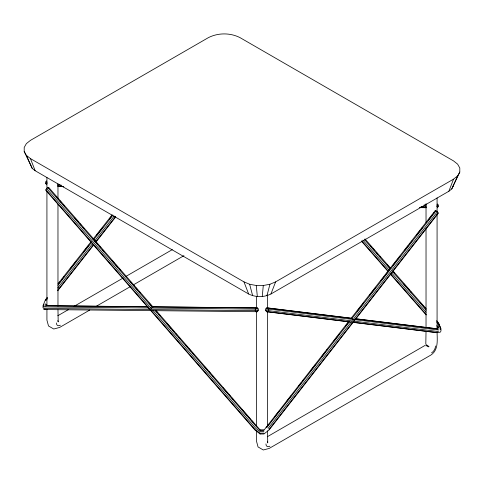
<?xml version="1.0" encoding="UTF-8"?>
<svg xmlns="http://www.w3.org/2000/svg" width="484" height="484" viewBox="0 0 484 484"><rect width="100%" height="100%" fill="white"/><g stroke="black" fill="none" stroke-linecap="round" stroke-linejoin="round"><path stroke-width="0.73" d="M255.316 310.674L255.346 309.094L256.211 307.945L257.415 307.897L258.238 308.986L258.208 310.565L257.337 311.714L256.139 311.756L255.316 310.674L45.448 308.483L43.022 307.83L43.022 305.622L45.411 299.844L47.275 297.466M437.336 207.793L438.208 206.644L438.238 205.065L437.409 203.976M46.567 184.707L45.726 183.557L45.762 181.972L46.658 180.883M349.629 321.939L266.563 311.72L265.722 310.571L265.758 308.986L266.648 307.897L267.876 307.939L352.437 318.345M266.563 311.72L267.791 311.763L268.68 310.674L268.717 309.088L267.876 307.939M262.261 296.535L263.29 285.506L269.945 284.253L275.608 281.882L453.526 179.159L457.64 175.892L459.8 172.05L459.8 168.008L457.64 164.167L453.526 160.9L240.022 37.637C230.263 32.67 218.151 32.67 208.392 37.637L30.474 140.354L26.36 143.621L24.2 147.469L24.2 151.504L32.234 168.414L35.138 170.719L248.637 293.982C255.522 297.485 264.064 297.485 270.943 293.982L448.862 191.259L451.766 188.954L459.8 172.05M425.811 344.293L426.029 331.159M266.95 295.657L269.945 284.253M270.943 293.982L275.608 281.882M448.862 191.259L453.526 179.159M451.766 188.954L457.64 175.892M436.84 328.709L437.445 327.517L436.889 325.484M351.124 318.284L435.273 210.54L437.342 211.738L438.274 213.335L269.037 430.016L263.907 433.991L260.083 433.991L254.959 430.016L45.792 190.315L46.591 188.566L48.66 187.375L153.059 307.013M348.329 321.86L263.907 430.264L260.083 430.264L257.113 427.487L155.189 310.686M266.073 427.777L267.005 426.586M267.93 425.394L268.862 424.202M274.906 416.464L279.093 411.11M286.528 401.581L291.18 395.634M298.616 386.105L301.411 382.535M302.337 381.344L303.268 380.152M310.244 371.222L313.499 367.06M314.425 365.868L315.356 364.676M321.866 356.339L325.587 351.578M326.512 350.392L327.444 349.2M333.954 340.863L337.675 336.102M338.606 334.91L339.532 333.724M345.576 325.98L348.365 322.411M357.204 311.103L361.851 305.15M362.782 303.958L363.708 302.766M369.292 295.621L373.938 289.668M374.87 288.482L375.802 287.29M380.914 280.738L384.169 276.576M385.101 275.384L386.026 274.192M386.958 273L387.89 271.814M393.002 265.262L396.257 261.094M397.189 259.908L398.114 258.716M399.046 257.524L399.978 256.332M404.624 250.379L408.345 245.618M409.276 244.426L410.202 243.24M411.134 242.048L412.065 240.857M416.252 235.496L420.433 230.142M421.364 228.95L422.296 227.758M428.34 220.02L432.521 214.666M433.452 213.474L434.384 212.282M266.878 427.493L349.636 321.527M351.965 318.557L436.12 210.806M268.106 428.419L351.33 321.866M352.727 320.075L437.342 211.738M269.001 429.465L438.238 212.785M58.007 283.799L91.143 241.607M93.013 239.229L112.143 214.866M45.448 300.401L47.311 298.023M58.51 283.757L60.379 281.379M61.311 280.194L62.248 279.002M63.18 277.816L64.112 276.624M70.18 268.898L76.248 261.172M83.248 252.261L86.981 247.506M87.913 246.32L88.844 245.128M96.316 235.623L100.981 229.676M101.912 228.49L102.844 227.298M109.378 218.98L111.713 216.009M46.252 300.11L47.184 298.924M57.917 285.257L91.518 242.466M93.854 239.495L112.984 215.132M57.747 287.968L92.746 243.398M94.616 241.02L114.212 216.058M57.705 290.2L93.642 244.444M95.971 241.474L115.573 216.511M57.741 290.751L93.678 244.995M96.007 242.024L115.609 217.062M425.212 345.328L267.331 436.731M57.784 315.749L68.256 309.706M74.143 306.305L123.226 277.967M125.846 276.455L172.31 249.629M89.703 310.075L59.599 327.456L53.766 329.005L48.503 325.968L46.924 320.136L46.924 309.578M95.596 306.674L130.281 286.649M133.554 284.761L183.944 255.667M436.749 322.066L437.748 323.203L438.909 327.021L437.445 327.517L437.445 328.987M24.2 151.504L26.36 155.346L30.474 158.619L243.978 281.882L249.635 284.253L256.29 285.506L263.29 285.506M156.042 310.432L260.083 429.913L263.907 429.913M263.907 431.601L260.083 431.601L255.885 428.419L152.98 310.486M263.907 433.15L260.083 433.15L254.995 429.465L45.762 189.692M47.571 309.53L45.091 309.518L43.627 309.022L46.343 309.572L257.337 311.714M47.48 305.707L147.16 306.747M152.448 306.802L257.415 307.897M148.213 306.814L46.252 305.749L45.091 306.136L45.091 303.934L46.555 304.424L47.16 305.622M151.232 306.844L256.211 307.945M255.219 308.949L258.238 308.986M148.866 307.981L45.411 306.898L43.627 306.632L43.627 304.424M150.379 307.999L255.346 309.094M255.189 310.534L258.208 310.565M436.725 205.047L438.238 205.065M424.008 205.034L426.271 205.059M436.695 206.626L438.208 206.644M420.959 206.577L426.247 206.644M419.973 207.582L426.011 207.654M419.525 207.636L426.319 207.721M45.762 181.972L47.257 182.153M57.675 184.749L61.42 185.209M45.726 183.557L47.22 183.738M57.529 185.929L63.519 186.661M57.802 186.068L63.791 186.794M355.431 318.714L437.748 328.842M266.648 307.897L350.464 318.206M355.704 318.853L436.52 328.793M268.717 309.088L353.284 319.494M354.778 319.676L438.589 329.991M265.758 308.986L268.747 309.355M268.68 310.674L438.552 331.576M265.722 310.571L268.711 310.934M267.791 311.763L437.663 332.665L440.373 332.109L440.978 330.917L440.978 328.709L438.855 324.141M352.618 322.308L436.435 332.617M364.96 238.945L390.83 268.457M392.82 270.725L426.15 308.75M436.598 320.668L438.589 322.937L440.373 327.517L440.373 329.725M370.26 245.582L371.754 247.288M372.747 248.425L374.743 250.7M376.237 252.406L377.732 254.112M379.728 256.387L380.726 257.524M387.206 264.917L390.195 268.33M393.189 271.742L394.684 273.448M403.656 283.678L406.149 286.522M407.147 287.659L409.137 289.934M410.638 291.64L411.63 292.778M420.106 302.446L423.095 305.858M424.093 306.995L425.587 308.701M437.052 321.781L438.552 323.487M364.609 239.768L389.983 268.717M392.47 271.554L426.301 310.147M362.891 240.143L389.257 270.217M391.247 272.492L426.071 312.216M361.851 241.014L388.271 271.155M390.261 273.43L426.156 314.376M361.336 241.026L387.751 271.155M390.243 273.998L426.12 314.927M56.144 196.546L58.631 199.39M59.623 200.533L61.613 202.808M63.101 204.52L64.596 206.226M74.536 217.618L78.511 222.174M79.503 223.312L80.997 225.024M82.982 227.298L83.98 228.436M92.922 238.691L97.895 244.384M99.383 246.096L100.872 247.802M102.862 250.083L103.854 251.22M111.81 260.332L114.793 263.75M115.785 264.887L117.769 267.168M119.264 268.874L120.752 270.586M130.196 281.404L131.69 283.116M132.683 284.253L134.667 286.528M135.665 287.671L137.65 289.946M139.144 291.658L140.136 292.796M149.084 303.044L151.565 305.894M156.042 311.018L157.034 312.162M159.024 314.437L160.016 315.574M166.974 323.548L171.445 328.678M172.443 329.816L173.931 331.522M175.922 333.803L176.914 334.94M178.898 337.221L179.897 338.358M185.862 345.195L187.846 347.47M188.839 348.607L190.829 350.888M192.317 352.594L193.812 354.306M204.248 366.267L207.727 370.254M208.719 371.391L210.709 373.666M212.198 375.378L213.196 376.516M222.634 387.339L227.607 393.032M228.599 394.17L230.094 395.882M232.078 398.157L233.07 399.3M242.018 409.549L246.991 415.248M248.48 416.954L249.968 418.66M251.958 420.941L252.951 422.078M47.789 187.611L152.2 307.267M46.591 188.566L151.486 308.78M26.36 155.346L32.234 168.414M243.978 281.882L248.637 293.982M30.474 158.619L35.138 170.719M267.368 441.602L267.737 442.945L267.519 430.814M57.82 320.62L58.189 321.963L57.971 309.833M249.635 284.253L252.63 295.657M256.29 285.506L257.325 296.535M435.273 210.54L435.31 211.091M48.66 187.375L48.69 188.004M453.29 184.821L453.29 186.249M438.909 327.021L438.909 329.229M437.076 197.914L437.076 211.49M437.076 214.509L437.076 329.15M437.076 332.169C437.203 340.04 438.595 350.174 430.796 355.111L269.146 448.438L263.314 449.987L258.045 446.944L256.472 441.118L256.472 431.311M426.029 203.661L426.029 222.525M426.029 228.557L426.029 327.384M267.519 295.022L267.519 307.848M267.519 311.617L267.519 425.533M260.083 429.913L260.083 430.264M260.083 433.64L260.083 433.991M256.472 296.275L256.472 308.344M256.472 311.363L256.472 426.029M57.971 183.847L57.971 198.936M57.971 204.218L57.971 306.057M46.924 177.586L46.924 188.143M46.924 191.162L46.924 305.809M46.555 304.424L46.555 305.9M30.71 164.276L30.71 165.703M269.903 446.188A5.59 3.231 -60 0 1 265.952 443.907M426.785 344.687A5.59 3.231 -60 0 1 426.041 345.975M435.503 346.018A5.59 3.231 -60 0 1 431.553 352.86M60.355 325.206A5.59 3.231 -60 0 1 56.404 322.925M426.567 345.195C426.973 347.288 431.946 347.482 426.567 345.195"/></g></svg>
